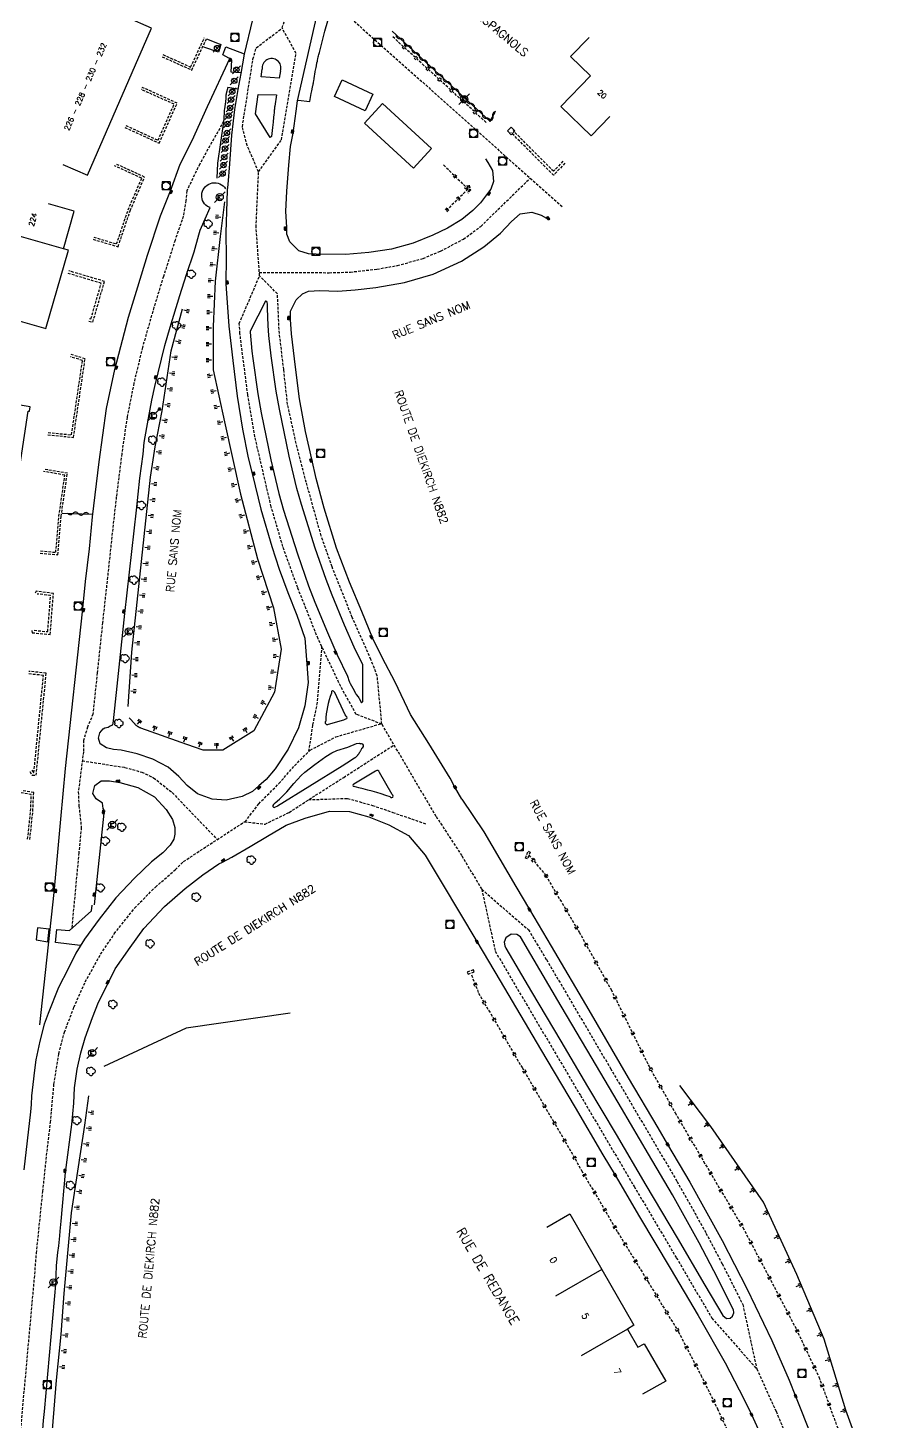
# Model space of a CAD drawing. Header units: millimetres. Extents: x 253999 to 255001, y 43000 to 44000.
# Drawn here: x 254581.8 to 254740.7, y 43352.4 to 43613.5 of the extents above; entities that cross this region are included whole.
import ezdxf
from ezdxf.enums import TextEntityAlignment as Align

# ---------------------------------------------------------------- set-up
doc = ezdxf.new("R2010")
doc.units = ezdxf.units.MM
doc.linetypes.add('DASHED', pattern=[0.75, 0.5, -0.25])
doc.layers.get('0').update_dxf_attribs({"linetype": 'CONTINUOUS'})
for name, color, linetype in [('W0001', 6, 'DASHED'), ('W0008', 7, 'CONTINUOUS'), ('W0100', 7, 'CONTINUOUS'), ('W0112', 1, 'DASHED'), ('W0211', 2, 'CONTINUOUS'), ('W0220', 5, 'DASHED'), ('W0300', 7, 'CONTINUOUS'), ('W0302', 3, 'CONTINUOUS'), ('W0310', 3, 'CONTINUOUS'), ('W0400', 7, 'CONTINUOUS'), ('W0420', 7, 'CONTINUOUS'), ('W0454', 7, 'CONTINUOUS'), ('W0471', 7, 'CONTINUOUS'), ('W0851', 7, 'CONTINUOUS'), ('W0989', 7, 'CONTINUOUS'), ('W0991', 7, 'CONTINUOUS'), ('W1102', 7, 'CONTINUOUS')]:
    doc.layers.add(name, color=color, linetype=linetype)
doc.styles.get("Standard").update_dxf_attribs({"font": 'romans.shx', "width": 0.85})

# ---------------------------------------------------------------- blocks, each defined once
blk = doc.blocks.new('T420')
for p, q in [((0.75, 0.75), (-0.75, 0.75)), ((-0.75, 0.75), (-0.75, -0.75)), ((0.75, 0.75), (0.75, -0.75)), ((0.75, -0.75), (-0.75, -0.75))]:
    blk.add_line(p, q)
blk.add_ellipse((0, 0), major_axis=(-0.53, 0.53), ratio=1, start_param=3.926991, end_param=10.210176)
blk = doc.blocks.new('T400')
for p, q in [((-0.15, 0.3), (0.15, 0.3)), ((-0.15, -0.25), (-0.15, 0.3)), ((-0.15, 0.15), (0.15, 0.15)), ((-0.15, 0), (0.15, 0)), ((0.15, 0.3), (0.15, -0.25)), ((-0.15, -0.15), (0.15, -0.15)), ((-0.15, -0.25), (-0.15, -0.3)), ((-0.15, -0.3), (0.15, -0.3)), ((0.15, -0.3), (0.15, -0.25))]:
    blk.add_line(p, q)
blk = doc.blocks.new('t220o')
at = {"color": 0, "linetype": 'Continuous'}
for p, q in [((-0.25, 0.25), (0.25, 0.25)), ((-0.25, -0.25), (0.25, -0.25))]:
    blk.add_line(p, q, dxfattribs=at)
blk = doc.blocks.new('t211o')
at = {"color": 0, "linetype": 'Continuous'}
for p, q in [((-0.29, 0.5), (-0.29, 0)), ((0, 1), (0, 0)), ((0.29, 0.5), (0.29, 0))]:
    blk.add_line(p, q, dxfattribs=at)
blk = doc.blocks.new('T454')
for p, q in [((-0.25, 0.25), (0.25, -0.25)), ((-0.25, -0.25), (0.25, 0.25)), ((0.75, 0.75), (0.375, 0.375)), ((-0.375, -0.375), (-0.75, -0.75))]:
    blk.add_line(p, q)
blk.add_ellipse((0, 0), major_axis=(0.354, 0.354), ratio=1, start_param=5.497787143782138, end_param=11.78097245096172)
blk = doc.blocks.new('T471')
for p, q in [((-0.333334, 0.333334), (-0.333334, -0.333334)), ((-0.333334, 0.333334), (0.333334, 0.333334)), ((-0.333334, 0), (0, 0)), ((0.500001, 0.500001), (1.000002, 1.000002)), ((-0.500001, -0.500001), (-1.000002, -1.000002)), ((-0.333334, -0.333334), (0.333334, -0.333334))]:
    blk.add_line(p, q)
blk.add_ellipse((0, 0), major_axis=(0.471405, 0.471405), ratio=1, start_param=5.4977871438, end_param=11.780972451)
blk = doc.blocks.new('t112o')
at = {"color": 0, "linetype": 'Continuous'}
for p, q in [((-0.5, 0.5), (0.5, 0.5)), ((-0.5, -0.5), (-0.5, 0.5)), ((0.5, 0.5), (0.5, -0.5)), ((0.5, -0.5), (-0.5, -0.5))]:
    blk.add_line(p, q, dxfattribs=at)
blk = doc.blocks.new('T300')
for p, q in [((-0.8, 0.51), (-0.86, 0.34)), ((-0.86, 0.34), (-0.86, 0.17)), ((-0.86, 0.17), (-0.74, 0.06)), ((-0.69, 0.63), (-0.8, 0.51)), ((-0.8, -0.06), (-0.74, 0.06)), ((-0.74, 0.06), (-0.69, 0.11)), ((-0.57, 0.69), (-0.69, 0.63)), ((-0.46, 0.69), (-0.57, 0.69)), ((-0.29, 0.63), (-0.46, 0.69)), ((-0.29, 0.63), (-0.17, 0.74)), ((-0.23, 0.57), (-0.29, 0.63)), ((-0.17, 0.74), (-0.06, 0.8)), ((-0.06, 0.8), (0.06, 0.8)), ((0.06, 0.8), (0.23, 0.74)), ((0.23, 0.74), (0.34, 0.63)), ((0.34, 0.63), (0.4, 0.51)), ((0.46, 0.46), (0.34, 0.46)), ((0.4, 0.51), (0.4, 0.46)), ((0.57, 0.4), (0.46, 0.46)), ((0.57, 0.4), (0.69, 0.29)), ((0.69, 0.29), (0.74, 0.17)), ((0.74, 0.06), (0.69, -0.17)), ((0.74, 0.17), (0.74, 0.06)), ((-0.8, -0.17), (-0.8, -0.06)), ((-0.8, -0.23), (-0.8, -0.17)), ((-0.74, -0.34), (-0.8, -0.23)), ((-0.69, -0.4), (-0.74, -0.34)), ((-0.51, -0.46), (-0.69, -0.4)), ((-0.4, -0.46), (-0.51, -0.46)), ((-0.4, -0.46), (-0.34, -0.46)), ((-0.34, -0.46), (-0.34, -0.4)), ((-0.34, -0.51), (-0.34, -0.46)), ((-0.29, -0.63), (-0.34, -0.51)), ((-0.17, -0.74), (-0.29, -0.63)), ((-0.06, -0.8), (-0.17, -0.74)), ((0.06, -0.8), (-0.06, -0.8)), ((0.17, -0.74), (0.06, -0.8)), ((0.23, -0.69), (0.17, -0.74)), ((0.29, -0.46), (0.23, -0.46)), ((0.29, -0.63), (0.23, -0.69)), ((0.46, -0.4), (0.29, -0.46)), ((0.34, -0.51), (0.29, -0.63)), ((0.34, -0.51), (0.34, -0.46)), ((0.57, -0.34), (0.46, -0.4)), ((0.63, -0.29), (0.57, -0.34)), ((0.69, -0.17), (0.63, -0.29))]:
    blk.add_line(p, q)
blk = doc.blocks.new('T851')
for p, q in [((-0.25, -0.15), (0, 0.32)), ((0, 0.32), (0.25, -0.15)), ((-0.25, -0.15), (0.25, -0.15))]:
    blk.add_line(p, q)
for major_axis in [(-0.106, 0.106), (-0.0354, 0.0354), (-0.0236, 0.0236)]:
    blk.add_ellipse((0, 0), major_axis=major_axis, ratio=1, start_param=3.926991, end_param=10.210176)
blk = doc.blocks.new('t310o')
at = {"color": 0, "linetype": 'Continuous'}
for centre, start, end in [((-0.5, 0.38), 216.8699, 323.1304), ((0.5, -0.37), 36.8699, 143.1303)]:
    blk.add_arc(centre, 0.625, start, end, dxfattribs=at)

msp = doc.modelspace()

# ---------------------------------------------------------------- linework, layer by layer
at = {"layer": 'W0001'}
for points in [[(254658.37, 43465.68), (254648.19, 43483.01), (254647.32, 43492.06), (254646.15, 43495.12), (254642.64, 43503), (254638.85, 43512.49), (254636.8, 43518.33), (254634.02, 43528.34), (254632.12, 43535.64), (254630.52, 43542.93), (254629.78, 43549.5), (254628.91, 43556.95), (254628.62, 43563.66), (254625.26, 43567.02), (254624.61, 43576.19), (254625.07, 43586.54), (254629.37, 43592.52), (254632.12, 43608.72), (254629.51, 43613.47), (254631.32, 43619.75)], [(254642.41, 43615.29), (254681.99, 43579.99)], [(254625.07, 43586.54), (254622.95, 43591.45), (254622.03, 43594.96), (254624.02, 43607.65), (254624.63, 43609.79), (254629.51, 43613.47)], [(254618.52, 43595.99), (254614.03, 43588), (254611.63, 43582.99), (254611.45, 43581.15), (254610.96, 43578.22), (254609.42, 43573.7), (254607.24, 43566.93), (254605.44, 43561.11), (254603.3, 43553.61), (254601.7, 43546.92), (254600.42, 43540.52), (254599.41, 43533.67), (254598.4, 43525.6), (254597.81, 43520.34), (254597.81, 43520.34), (254596.75, 43510.57), (254595.82, 43502.03), (254594.82, 43492.64), (254594.01, 43484.9), (254593.01, 43482.46), (254592.24, 43479.92), (254592.24, 43477.84), (254592.24, 43477.84), (254591.27, 43470.32), (254591.39, 43467.69), (254591.84, 43463.65), (254591.37, 43458.85), (254590.04, 43444.66)], [(254625.21, 43567.66), (254638.33, 43567.63), (254642.28, 43567.74), (254647.25, 43568.29), (254647.25, 43568.29), (254651.1, 43568.97), (254655.92, 43570.31), (254655.92, 43570.31), (254659.21, 43571.67), (254659.21, 43571.67), (254663.49, 43573.93), (254666.74, 43576.31), (254675.99, 43585.34)], [(254648.19, 43483.01), (254643.39, 43484.84), (254640.47, 43490.09), (254636.23, 43499), (254632.41, 43508.57), (254629.63, 43516.3), (254627.44, 43523.74), (254624.38, 43536.88), (254623.06, 43544.76), (254622.18, 43551.48), (254621.59, 43556.21), (254621.45, 43558.11), (254625.26, 43567.02)], [(254636.9, 43497.6), (254636.06, 43487.04), (254635.19, 43482.81), (254634.44, 43477.83)], [(254622.56, 43464.69), (254625.11, 43468.07), (254628.9, 43471.86), (254631.83, 43475.22), (254634.75, 43478.14), (254639.57, 43480.62), (254648.01, 43483.08)], [(254583.06, 43379.17), (254583.43, 43383.82), (254583.43, 43383.82), (254584.63, 43395.42), (254585.34, 43402.13), (254585.34, 43402.13), (254586.05, 43408.31), (254586.72, 43415.52), (254586.72, 43415.52), (254587.63, 43421.24), (254588.68, 43425.26), (254590.47, 43429.95), (254592.58, 43434.7), (254592.58, 43434.7), (254595.45, 43439.86), (254598.03, 43443.72), (254601.85, 43448.55), (254605.72, 43452.47), (254609.45, 43455.71), (254611, 43457.25), (254622.42, 43464.7), (254626.28, 43464.27), (254630.8, 43466.46), (254635.77, 43469.67), (254641.03, 43473.03), (254650.43, 43479.08)], [(254592.02, 43476.14), (254600, 43474.9), (254603.16, 43474), (254605.4, 43472.96), (254608.89, 43470.17), (254608.89, 43470.17), (254617.32, 43461.38)], [(254634.46, 43468.83), (254641.76, 43469.09), (254646.43, 43467.77), (254650.23, 43466.46), (254656.51, 43464.29)], [(254658.37, 43465.68), (254663.17, 43458.34), (254666.91, 43452.04), (254669.45, 43440.42), (254675.21, 43430.64), (254685.41, 43413.41), (254695.49, 43396.34), (254703.39, 43382.99), (254710.06, 43371.68), (254718.46, 43362.15), (254722.08, 43354.21), (254725.18, 43346.85)], [(254666.91, 43452.04), (254675.65, 43444.47), (254679.05, 43438.86), (254691.06, 43418.46), (254703.52, 43397.3), (254706.84, 43391.4), (254708.95, 43387.61), (254712.01, 43381.83), (254715.85, 43374.21), (254718.46, 43362.15)], [(254578.09, 43326.3), (254579.61, 43341.01), (254583.06, 43379.17)]]:
    msp.add_lwpolyline(points, dxfattribs=at)
at = {"layer": 'W0008'}
for points in [[(254667.59, 43588.95), (254668.08, 43588.26), (254668.96, 43586.78), (254669.11, 43584.71), (254668.6, 43583.31), (254667.98, 43582.48), (254666.65, 43580.7), (254665.24, 43579.27), (254663.2, 43577.62), (254660.5, 43575.97), (254657.74, 43574.66), (254654.04, 43573.16), (254649.99, 43572.02), (254645.76, 43571.44), (254641.46, 43571.03), (254635.86, 43571.09), (254634.43, 43571.16), (254632.6, 43571.72), (254630.92, 43573.39), (254630.37, 43574.82), (254630.37, 43576.18), (254630.2, 43579.07), (254630.36, 43582.89), (254630.75, 43587.76), (254631.05, 43591.25), (254631.57, 43593.79), (254632.14, 43597.89), (254632.36, 43599.81), (254637.3, 43621.57)], [(254632.47, 43599.97), (254634.66, 43599.71), (254634.96, 43601.24), (254635.07, 43601.73), (254635.21, 43602.39), (254635.27, 43602.72), (254635.29, 43602.82), (254635.33, 43603.01), (254635.37, 43603.21), (254635.39, 43603.34), (254635.43, 43603.6), (254635.49, 43603.99), (254635.56, 43604.51), (254635.6, 43604.77), (254635.65, 43605.03), (254635.67, 43605.16), (254635.71, 43605.36), (254635.84, 43606.06), (254635.91, 43606.42), (254636.02, 43606.95), (254636.1, 43607.3), (254636.13, 43607.48), (254636.19, 43607.74), (254636.27, 43608.09), (254636.31, 43608.27), (254636.38, 43608.53), (254636.47, 43608.92), (254637.49, 43612.91), (254638.62, 43616.79)], [(254615.29, 43611.48), (254617.97, 43610.43), (254617.58, 43608.94), (254614.81, 43609.91)], [(254621.67, 43605.07), (254619.93, 43605.23), (254620.05, 43607.52), (254618.36, 43608.48), (254618.92, 43609.97), (254622.37, 43608.62)], [(254584.05, 43426.61), (254586.73, 43451.44), (254587.98, 43465.21), (254588.89, 43474.7), (254592.04, 43504.05), (254592.65, 43509.74), (254593.35, 43515.89), (254593.93, 43521.86), (254595.17, 43532.2), (254596.54, 43542.14), (254598.12, 43549.47), (254600.67, 43559.28), (254602.44, 43564.96), (254604.27, 43570.94), (254606.67, 43578.3), (254608.55, 43583), (254610.35, 43587.94), (254612.62, 43592.4), (254615.52, 43598.76), (254619.68, 43607.8)], [(254629.19, 43605.48), (254628.96, 43604.08), (254625.55, 43604.37), (254625.76, 43605.78)], [(254621.2, 43602.03), (254619.34, 43602.36), (254618.99, 43601.2), (254618.97, 43601.11), (254618.94, 43600.91), (254618.94, 43600.52), (254618.93, 43600.32), (254618.85, 43599.67), (254618.72, 43598.8), (254618.67, 43598.36), (254618.65, 43598.09), (254618.62, 43597.54), (254618.59, 43596.8), (254618.56, 43596.44), (254618.51, 43595.89), (254617.39, 43588.15), (254617.27, 43585.34)], [(254663.18, 43468.94), (254661.79, 43471.3), (254661, 43472.89), (254659.52, 43475.31), (254656.98, 43479.36), (254653.57, 43484.79), (254650.66, 43490.9), (254648.23, 43495.5), (254646.48, 43499.07), (254644.45, 43504.12), (254642.12, 43509.64), (254639.71, 43515.97), (254637.36, 43523.5), (254635.89, 43529.03), (254635.03, 43532.65), (254633.88, 43537.84), (254632.77, 43543.99), (254631.97, 43549.89), (254631.23, 43556.14), (254631.06, 43558.83), (254631.07, 43560.39), (254632.13, 43562.56), (254633.3, 43563.67), (254634.46, 43564.14), (254636.55, 43564.27), (254639.91, 43564.18), (254643.2, 43564.41), (254647.05, 43564.83), (254652.45, 43565.76), (254657.81, 43567.33), (254663.12, 43569.79), (254667.33, 43572.45), (254670.44, 43575.03), (254672.5, 43577.24), (254674.14, 43578.65), (254676.3, 43579), (254678.07, 43578.42), (254679.07, 43577.85)], [(254638.76, 43489.11), (254638.75, 43488.82)], [(254641.51, 43484.49), (254641.31, 43484.74), (254639.34, 43488.93), (254639.12, 43489.21)], [(254638.19, 43483), (254641.06, 43483.84), (254641.44, 43483.98)], [(254627.87, 43467.93), (254628.21, 43468.24), (254628.98, 43468.92), (254630.35, 43470.31), (254631.69, 43471.9), (254633.03, 43473.36), (254633.75, 43474.03), (254635.64, 43475.44), (254637.71, 43476.96), (254638.81, 43477.64), (254639.77, 43478.07), (254641.8, 43478.67), (254643.41, 43479.39), (254643.92, 43479.41), (254644.16, 43479.32)], [(254644.42, 43478.47), (254644.38, 43478.41), (254644.36, 43478.37), (254644.31, 43478.28), (254644.19, 43478.01), (254644.14, 43477.92), (254644.12, 43477.88), (254644.04, 43477.75), (254644.01, 43477.69), (254643.95, 43477.6), (254643.89, 43477.5), (254643.86, 43477.46), (254643.8, 43477.36), (254643.76, 43477.32), (254643.71, 43477.25), (254643.65, 43477.16), (254643.61, 43477.12), (254643.56, 43477.06), (254643.51, 43477), (254643.48, 43476.97), (254643.4, 43476.89), (254643.36, 43476.85), (254643.3, 43476.79), (254643.24, 43476.74), (254643.21, 43476.71), (254643.14, 43476.66), (254643.11, 43476.64), (254643.06, 43476.61), (254641.65, 43475.66), (254640.73, 43475.1), (254628.61, 43467.61), (254628.07, 43467.37)], [(254647.01, 43474.22), (254642.94, 43471.77)], [(254650.11, 43469.8), (254647.72, 43473.96)], [(254594.33, 43449.14), (254596.13, 43466.34), (254596.14, 43466.9), (254595.95, 43467.18), (254595.84, 43468.22), (254594.64, 43468.99), (254594, 43470), (254594.39, 43471.48), (254595.54, 43472.4), (254597.13, 43472.39), (254599.05, 43472.09), (254602.45, 43471.13), (254605.59, 43469.4), (254607.75, 43467.02), (254608.95, 43465.13), (254609.36, 43463.65), (254609.39, 43462.41), (254609.19, 43461.43), (254608.48, 43460.29), (254607.15, 43458.88), (254604.97, 43457.17), (254601.81, 43454.16), (254598.31, 43450.47), (254595.18, 43446.46), (254592.44, 43442.67), (254590.84, 43440.05), (254589.36, 43437.12), (254587.55, 43433.61), (254585.61, 43428.76), (254584.87, 43426.79), (254584.04, 43423.57), (254583.33, 43420.1), (254583.07, 43418.15), (254582.73, 43415.47), (254582.52, 43413.32), (254582.42, 43411.69), (254582.31, 43410.34), (254581.06, 43399.44)], [(254663.18, 43468.94), (254667.31, 43462.79), (254673.3, 43452.6), (254675.86, 43448.23), (254679.91, 43441.38), (254686.97, 43429.36), (254694.39, 43416.73), (254699.92, 43407.36), (254701.75, 43404.21), (254705.95, 43397.15), (254712.01, 43386.22), (254716.63, 43377.24), (254721.32, 43367.5), (254724.56, 43360.03), (254725.75, 43357.03), (254728.8, 43349.32)], [(254587.04, 43378.63), (254587.14, 43379.67), (254587.19, 43381.53), (254587.47, 43383.99), (254587.61, 43385.22), (254587.81, 43387.07), (254587.89, 43387.99), (254588.06, 43389.82), (254588.9, 43398.94), (254590.07, 43407.96), (254590.43, 43411.93), (254590.56, 43414.85), (254591.05, 43418.32), (254591.73, 43421.4), (254592.56, 43424.21), (254593.95, 43428.03), (254595.07, 43430.92), (254596.84, 43434.3), (254598.21, 43437.14), (254600.99, 43441.15), (254603.56, 43444.69), (254607.45, 43448.81), (254611.3, 43452.2), (254614.65, 43454.75), (254617.6, 43456.82), (254618.29, 43457.14), (254620.05, 43458.07), (254623.48, 43460.08), (254626.74, 43461.98), (254630.24, 43464.07), (254633.81, 43465.38), (254638.37, 43466.66), (254642.11, 43466.62), (254645.76, 43465.65), (254649.47, 43464.14), (254653.15, 43462.16)], [(254653.15, 43462.16), (254656.29, 43458.47), (254659.52, 43453.16), (254666.01, 43442.25), (254670.36, 43434.87), (254677.94, 43422.11), (254684.41, 43411.14), (254689.62, 43402.3), (254691.9, 43398.48), (254696.5, 43390.67), (254702.23, 43381.02), (254707.47, 43372.16), (254712.52, 43363.31), (254716.03, 43356.56), (254717.48, 43353.6), (254720.85, 43346.19)], [(254591.62, 43441.54), (254586.99, 43442.05), (254587.23, 43444.48), (254589.65, 43444.3), (254593.72, 43448.04), (254593.86, 43449.09)], [(254583.65, 43444.83), (254583.4, 43442.55), (254585.57, 43442.19), (254585.83, 43444.6), (254583.65, 43444.83)], [(254714.14, 43373.14), (254711.1, 43379.22), (254707.67, 43385.8), (254702.67, 43394.76), (254698.19, 43402.39), (254693.12, 43411.01), (254687.63, 43420.32), (254681.83, 43430.17), (254676.14, 43439.8), (254674.15, 43443.11), (254673.49, 43443.57), (254672.43, 43443.61), (254671.44, 43442.96), (254671.13, 43442.13), (254671.22, 43441.44), (254671.41, 43441.01), (254676.26, 43432.82), (254681.71, 43423.59), (254686.76, 43415.07), (254692.09, 43406.08), (254697.7, 43396.56), (254703.52, 43386.73), (254708.75, 43377.86), (254712.13, 43372.13), (254712.8, 43371.62), (254713.46, 43371.66), (254713.95, 43372.01), (254714.18, 43372.67), (254714.12, 43373.26)], [(254587.04, 43378.63), (254584.87, 43354.19)], [(254584.87, 43354.19), (254584.82, 43353.62), (254584.72, 43352.5), (254584.41, 43349.12), (254584.12, 43345.98), (254583.97, 43344.42), (254583.82, 43342.85), (254583.74, 43342.07), (254583.65, 43341.15), (254583.59, 43340.54), (254583.46, 43339.32), (254583.4, 43338.71), (254583.27, 43337.5), (254583.13, 43336.28), (254583.04, 43335.47), (254582.86, 43333.85), (254581.96, 43325.87)]]:
    msp.add_lwpolyline(points, dxfattribs=at)
for points in [[(254623.95, 43615.11), (254622.36, 43608.57), (254621.73, 43604.99), (254621.2, 43601.95), (254620.53, 43598.22), (254619.98, 43593.41), (254619.6, 43588.06), (254619.32, 43584.13), (254619.17, 43583.07), (254619.13, 43581.02), (254618.91, 43575.14), (254619.02, 43570.52), (254618.95, 43565.52), (254619.48, 43557.63), (254620.24, 43551.17), (254621.03, 43544.5), (254622.06, 43538.28), (254623.14, 43532.95), (254623.96, 43529.72), (254625.5, 43523.3), (254627.53, 43516.3), (254628.93, 43512.05), (254630.54, 43507.71), (254632.26, 43503.45), (254633.73, 43499.11), (254634.15, 43494.26), (254634.35, 43490.84), (254633.72, 43486.44), (254632.57, 43482.33), (254630.65, 43478.33), (254628.18, 43474.6), (254626.5, 43472.64), (254625.11, 43471.41), (254623.92, 43470.39), (254621.97, 43469.47), (254618.99, 43468.77), (254616.39, 43468.97), (254613.65, 43469.93), (254611.7, 43471.48), (254610.15, 43473.18), (254608.12, 43474.93), (254605.25, 43476.44), (254602.3, 43477.45), (254599.3, 43478.12), (254597.88, 43478.23), (254596.56, 43478.56), (254595.36, 43479.29), (254595.08, 43480.39), (254595.33, 43481.37), (254595.92, 43482.11), (254596.28, 43482.31), (254596.87, 43482.45), (254597.27, 43482.68), (254597.72, 43482.85), (254597.87, 43483.54), (254597.9, 43483.62), (254599.99, 43503.75), (254602.16, 43523.11), (254602.79, 43529.12), (254603.43, 43533.62), (254603.65, 43535.78), (254604.46, 43540.37), (254605.04, 43543.72), (254605.62, 43546.29), (254607.49, 43553.97), (254608.47, 43557.43), (254610.3, 43563.34), (254611.56, 43567.28), (254612.98, 43571.55), (254613.85, 43574.7), (254614.15, 43575.61), (254615.99, 43579.82), (254615.48, 43580.05, -1.228932), (254618.88, 43583.36)], [(254629.19, 43605.48, 1.237518), (254625.76, 43605.78)], [(254639.12, 43489.21, 0.482512), (254638.76, 43489.11)], [(254638.75, 43488.82, 0.084736), (254637.67, 43483.57)], [(254641.44, 43483.98, 0.790219), (254641.51, 43484.49)], [(254637.67, 43483.57, 0.957134), (254638.19, 43483)], [(254644.42, 43478.48, 1.014415), (254644.16, 43479.32)], [(254647.72, 43473.96, 0.610747), (254647.01, 43474.22)], [(254642.94, 43471.77, 0.930236), (254643, 43471.3)], [(254649.75, 43469.37, 0.023946), (254643, 43471.3)], [(254649.75, 43469.37, 1.415083), (254650.11, 43469.8)], [(254627.87, 43467.93, 0.776104), (254628.07, 43467.37)]]:
    msp.add_lwpolyline(points, format="xyb", dxfattribs=at)
for points in [[(254627.79, 43595.84), (254627.7, 43594.84), (254627.49, 43593.16), (254627.23, 43592.99), (254624.51, 43597.41), (254625.01, 43601.04), (254628.44, 43600.96), (254628.11, 43598.84), (254628.1, 43598.79), (254628.1, 43598.76), (254628.09, 43598.73), (254628.09, 43598.71), (254628.08, 43598.68), (254628.08, 43598.64), (254628.08, 43598.62), (254628.07, 43598.56), (254628.06, 43598.53), (254628.06, 43598.47), (254628.05, 43598.45), (254628.05, 43598.42), (254628.05, 43598.38), (254628.04, 43598.36), (254628.04, 43598.31), (254628.03, 43598.27), (254628.03, 43598.22), (254628.03, 43598.19), (254628.02, 43598.13), (254628.01, 43598.02), (254628, 43597.9), (254627.98, 43597.75), (254627.97, 43597.67), (254627.92, 43597.13), (254627.89, 43596.86), (254627.86, 43596.59), (254627.85, 43596.45), (254627.82, 43596.18), (254627.81, 43596.04)], [(254626.71, 43562.08), (254626.44, 43562.32), (254626.35, 43562.27), (254623.52, 43556.64), (254623.47, 43556.46), (254623.83, 43552.9), (254623.98, 43551.56), (254624.94, 43544.89), (254625.55, 43541.37), (254627.37, 43532.55), (254628.9, 43526.26), (254629.77, 43523.12), (254632.38, 43514.91), (254634.46, 43508.96), (254635.63, 43505.88), (254637.99, 43500.17), (254639.81, 43496.02), (254641.75, 43491.98), (254641.87, 43491.61), (254641.95, 43491.37), (254642.15, 43490.89), (254642.25, 43490.65), (254642.48, 43490.18), (254642.72, 43489.72), (254643.23, 43488.81), (254643.38, 43488.58), (254643.72, 43488.15), (254643.87, 43487.93), (254643.94, 43487.81), (254644.36, 43486.98), (254644.63, 43487.26), (254644.64, 43494.1), (254643.01, 43497.42), (254641.19, 43501.57), (254638.86, 43507.21), (254637.76, 43510.12), (254635.71, 43515.97), (254633.1, 43524.18), (254632.27, 43527.19), (254630.79, 43533.25), (254628.97, 43542.07), (254628.4, 43545.39), (254627.44, 43552.06), (254627.02, 43555.85), (254626.89, 43557.75), (254626.76, 43560.93), (254626.77, 43561.7)]]:
    msp.add_lwpolyline(points, close=True, dxfattribs=at)
at = {"layer": 'W0100'}
for points in [[(254588.4, 43587.91), (254592.98, 43585.91), (254602, 43606.57), (254605.03, 43613.45), (254600.45, 43615.47)], [(254690.9, 43596.9), (254687.42, 43593.31), (254681.77, 43598.77), (254687.31, 43604.5), (254683.56, 43608.13), (254687.03, 43611.73)], [(254580.39, 43558.53), (254585.2, 43557.15), (254589.42, 43571.83), (254588.49, 43572.1), (254590.53, 43579.18), (254585.72, 43580.56)], [(254575.02, 43528.17), (254579.89, 43527.05), (254580.08, 43527.88), (254579.8, 43527.96), (254581.88, 43541.69), (254582.14, 43541.65), (254582.28, 43542.46), (254577.35, 43543.32)]]:
    msp.add_lwpolyline(points, dxfattribs=at)
for points in [[(254640.73, 43603.75), (254646.5, 43601.06), (254645.06, 43597.96), (254639.3, 43600.64)], [(254654.09, 43587.19), (254644.92, 43595.66), (254648.33, 43599.35), (254657.52, 43590.92)]]:
    msp.add_lwpolyline(points, close=True, dxfattribs=at)
at = {"layer": 'W0100', "flags": 128}
msp.add_lwpolyline([(254679.1, 43388.74), (254683.44, 43391.22), (254689.42, 43380.78), (254695.41, 43370.33), (254694.21, 43369.61), (254696.19, 43366.19), (254697.38, 43366.86), (254701.4, 43359.87), (254697.07, 43357.38)], dxfattribs=at)
at = {"layer": 'W0112'}
for p, q in [((254675.48, 43457.76), (254675.11, 43457.9)), ((254675.98, 43459.03), (254675.48, 43457.76)), ((254665.48, 43436.57), (254665.35, 43436.95)), ((254664.34, 43436.16), (254665.48, 43436.57))]:
    msp.add_line(p, q, dxfattribs=at)
for points in [[(254606.98, 43608.11), (254612.55, 43605.61), (254615.29, 43611.45)], [(254607.15, 43608.5), (254612.34, 43606.17), (254614.9, 43611.63)], [(254600, 43594.85), (254606.43, 43591.91), (254609.82, 43599.41), (254603.27, 43602.36)], [(254600.17, 43595.24), (254606.22, 43592.47), (254609.26, 43599.2), (254603.09, 43601.97)], [(254682.51, 43588.16), (254680.38, 43585.88), (254672.4, 43593.91)], [(254682.13, 43588.52), (254680.37, 43586.64), (254672.78, 43594.28)], [(254594.05, 43573.89), (254598.76, 43572.49), (254598.74, 43572.52), (254601.01, 43579.25), (254603.71, 43585.56), (254598.27, 43588.03)], [(254594.17, 43574.29), (254598.46, 43573.02), (254600.61, 43579.4), (254603.16, 43585.35), (254598.09, 43587.64)], [(254664.4, 43583.98), (254664.63, 43583.16), (254664.16, 43582.63)], [(254664.57, 43584.03), (254664.79, 43583.23), (254664.84, 43583.15), (254664.29, 43582.52)], [(254593.39, 43559.06), (254593.65, 43558.98), (254595.58, 43565.64), (254589.35, 43567.49)], [(254593.25, 43558.57), (254594, 43558.36), (254596.2, 43565.99), (254589.49, 43567.97)], [(254585.55, 43537.24), (254590.38, 43536.76), (254592.55, 43551.48), (254589.94, 43552.28)], [(254585.6, 43537.67), (254590.01, 43537.24), (254592.07, 43551.17), (254589.81, 43551.86)], [(254584.13, 43515.05), (254587.43, 43514.76), (254588.05, 43521.92), (254589.23, 43530.02), (254584.84, 43530.79)], [(254584.17, 43515.47), (254587.05, 43515.21), (254587.64, 43521.96), (254588.76, 43529.68), (254584.77, 43530.38)], [(254582.54, 43500.56), (254582.62, 43500.14), (254586, 43499.81), (254586.62, 43507.51), (254583.38, 43507.93), (254583.17, 43507.53)], [(254583.02, 43500.65), (254583.03, 43500.59), (254585.55, 43500.35), (254586.09, 43507.09), (254583.65, 43507.4), (254583.6, 43507.3)], [(254582.59, 43474.37), (254582.88, 43473.91), (254582.95, 43473.91), (254584.74, 43492.15), (254581.99, 43492.41)], [(254582.18, 43474.11), (254582.61, 43473.44), (254583.38, 43473.41), (254585.27, 43492.58), (254582.03, 43492.89)], [(254581.78, 43461.44), (254582.34, 43466.72), (254582.47, 43469.82), (254580.59, 43470.12)], [(254582.2, 43461.39), (254582.76, 43466.69), (254582.91, 43470.18), (254580.66, 43470.54)], [(254675.11, 43457.9), (254675.61, 43459.17), (254675.98, 43459.03)], [(254665.35, 43436.95), (254664.2, 43436.53), (254664.34, 43436.16)]]:
    msp.add_lwpolyline(points, dxfattribs=at)
at = {"layer": 'W0211'}
for points in [[(254618.68, 43580.93), (254617.87, 43574.38), (254616.93, 43566.05), (254616.55, 43557.57), (254616.55, 43549.43), (254618.67, 43539.68), (254621.71, 43526.13), (254624.89, 43513.96), (254627.88, 43504.83), (254629.34, 43497.04), (254628.08, 43488.98), (254624.16, 43481.78), (254618.35, 43478.15), (254614.67, 43478.15), (254611.61, 43479.19), (254603.02, 43482.26), (254602.93, 43482.3), (254602.87, 43482.32), (254602.83, 43482.34), (254602.77, 43482.36), (254602.75, 43482.38), (254602.71, 43482.4), (254602.65, 43482.42), (254602.63, 43482.44), (254602.55, 43482.48), (254602.52, 43482.5), (254602.47, 43482.53), (254602.45, 43482.54), (254602.4, 43482.58), (254602.33, 43482.63), (254602.29, 43482.65), (254602.24, 43482.69), (254602.17, 43482.75), (254602.14, 43482.78), (254602.09, 43482.82), (254602.01, 43482.89), (254601.94, 43482.96), (254601.91, 43483), (254600.83, 43484.17)], [(254600.61, 43486.31), (254601.29, 43496.5), (254604.15, 43522.84), (254604.79, 43529.28), (254605.7, 43534.97), (254607, 43541.76), (254608.69, 43552.97), (254610.81, 43560.85)], [(254740.67, 43339.32), (254735.18, 43354.41), (254731.13, 43367.73), (254726.01, 43379.86), (254719.72, 43393.43), (254709.86, 43407.59), (254704.07, 43415.26)], [(254587.17, 43360.01), (254588.05, 43368.58), (254588.64, 43376.31), (254590.01, 43391.38), (254592.51, 43407.85), (254593.25, 43413.31)], [(254586.41, 43350.75), (254587.17, 43360.01)]]:
    msp.add_lwpolyline(points, dxfattribs=at)
at = {"layer": 'W0220'}
for points in [[(254667.74, 43595.79), (254650.15, 43611.91)], [(254659.76, 43587.82), (254664.35, 43583.29), (254660.2, 43579.23)], [(254675.76, 43458.46), (254678.92, 43454.64), (254685.17, 43444.02), (254691.15, 43433.25), (254698.28, 43418.85), (254703.17, 43410.16), (254708.51, 43401.04), (254715.87, 43388.63), (254720.74, 43379.44), (254725.88, 43369.6), (254730.12, 43360.65), (254733.67, 43350.96)], [(254665, 43435.99), (254666.32, 43432.6), (254674.47, 43418.63), (254680.29, 43408.66), (254685.63, 43399.36), (254692.39, 43387.78), (254698.11, 43378.46), (254703.77, 43369.12), (254707.98, 43361.01), (254711.1, 43354.66), (254716.09, 43343.97)]]:
    msp.add_lwpolyline(points, dxfattribs=at)
at = {"layer": 'W0302'}
msp.add_lwpolyline([(254631.02, 43428.84), (254611.5, 43426.03), (254596.09, 43418.85)], dxfattribs=at)
at = {"layer": 'W0310'}
for points in [[(254669.39, 43597.65), (254668.42, 43596), (254650.13, 43612.89)], [(254588.25, 43522.58), (254593.88, 43522.35)]]:
    msp.add_lwpolyline(points, dxfattribs=at)
at = {"layer": 'W1102'}
msp.add_lwpolyline([(254588.49, 43572.1), (254578.88, 43574.87)], dxfattribs=at)
at = {"layer": 'W1102', "flags": 128}
for points in [[(254689.42, 43380.78), (254680.74, 43375.81)], [(254694.21, 43369.61), (254685.55, 43364.62)]]:
    msp.add_lwpolyline(points, dxfattribs=at)

# ---------------------------------------------------------------- block references
at = {"layer": 'W0112', "rotation": 44.2682419255086}
msp.add_blockref('t112o', (254672.44, 43594.2), dxfattribs=at)
at = {"layer": 'W0211'}
for p, rotation in [((254617.02, 43578.11), 262.9827026058053), ((254616.65, 43575.13), 262.9827026058053), ((254616.31, 43572.15), 263.5828262478815), ((254615.98, 43569.17), 263.5828262478815), ((254615.64, 43566.19), 263.5828262478815), ((254615.5, 43563.19), 267.4075506558256), ((254612.04, 43560.41), 74.93229500119136), ((254615.37, 43560.2), 267.4075506558256), ((254611.26, 43557.52), 74.93229500119136), ((254615.25, 43557.2), 270.0070422541477), ((254610.48, 43554.62), 74.93229500119136), ((254615.25, 43554.2), 270.0070422541477), ((254609.81, 43551.7), 81.41675567302617), ((254609.36, 43548.73), 81.41675567302617), ((254615.25, 43551.2), 270.0070422541477), ((254615.48, 43548.22), 282.2472031267581), ((254608.92, 43545.77), 81.41675567302617), ((254616.12, 43545.29), 282.2472031267581), ((254608.47, 43542.8), 81.41675567302617), ((254616.75, 43542.36), 282.2472031267581), ((254607.95, 43539.84), 79.18584806327142), ((254617.39, 43539.43), 282.2472031267581), ((254607.39, 43536.9), 79.18584806327142), ((254618.05, 43536.5), 282.6741487051577), ((254606.85, 43533.95), 80.91678984663264), ((254618.71, 43533.57), 282.6741487051577), ((254606.38, 43530.98), 80.91678984663264), ((254619.37, 43530.65), 282.6741487051577), ((254605.97, 43528.01), 84.35107488227855), ((254620.02, 43527.72), 282.6741487051577), ((254605.68, 43525.03), 84.35107488227855), ((254620.72, 43524.8), 284.6032363191646), ((254605.37, 43522.04), 83.8037953942319), ((254621.47, 43521.9), 284.6032363191646), ((254605.05, 43519.06), 83.8037953942319), ((254622.23, 43519), 284.6032363191646), ((254604.73, 43516.08), 83.8037953942319), ((254622.99, 43516.09), 284.6032363191646), ((254604.4, 43513.1), 83.8037953942319), ((254623.77, 43513.2), 288.1823302157741), ((254604.08, 43510.11), 83.8037953942319), ((254624.7, 43510.35), 288.1823302157741), ((254603.75, 43507.13), 83.8037953942319), ((254625.64, 43507.5), 288.1823302157741), ((254626.58, 43504.65), 288.1823302157741), ((254603.43, 43504.15), 83.8037953942319), ((254627.14, 43501.7), 280.5628173274355), ((254603.11, 43501.17), 83.8037953942319), ((254602.78, 43498.18), 83.8037953942319), ((254627.69, 43498.75), 280.5628173274355), ((254602.51, 43495.2), 86.13930169734971), ((254627.83, 43495.8), 261.1672890942235), ((254602.31, 43492.2), 86.13930169734971), ((254627.37, 43492.83), 261.1672890942235), ((254602.1, 43489.21), 86.13930169734971), ((254626.91, 43489.87), 261.1672890942235), ((254625.63, 43487.18), 241.425230643176), ((254602.99, 43483.76), 139.7559259280125), ((254624.19, 43484.55), 241.425230643176), ((254605.77, 43482.66), 160.3183062933051), ((254608.59, 43481.65), 160.3183062933051), ((254622.42, 43482.23), 211.9655243566784), ((254611.42, 43480.64), 160.3183062933051), ((254614.25, 43479.67), 161.3458297017813), ((254617.22, 43479.45), 179.8909246744379), ((254619.88, 43480.64), 211.9655243566784), ((254706.42, 43412.16), 127.0355836852234), ((254594.14, 43410.17), 82.27084846654576), ((254709.43, 43408.17), 127.0355836852234), ((254593.72, 43407.19), 81.35610901668359), ((254593.27, 43404.23), 81.35610901668359), ((254712.31, 43404.08), 124.8478482292852), ((254592.82, 43401.26), 81.35610901668359), ((254592.37, 43398.3), 81.35610901668359), ((254715.16, 43399.97), 124.8478482292852), ((254591.92, 43395.33), 81.35610901668359), ((254718.02, 43395.87), 124.8478482292852), ((254591.47, 43392.37), 81.35610901668359), ((254720.57, 43391.59), 114.852809095855), ((254591.13, 43389.39), 84.84087221128623), ((254722.67, 43387.06), 114.852809095855), ((254590.86, 43386.4), 84.84087221128623), ((254590.59, 43383.41), 84.84087221128623), ((254724.77, 43382.52), 114.852809095855), ((254590.32, 43380.42), 84.84087221128623), ((254590.05, 43377.43), 84.84087221128623), ((254726.81, 43377.95), 112.9151364473392), ((254589.8, 43374.44), 85.58372394716609), ((254589.57, 43371.45), 85.58372394716609), ((254728.76, 43373.35), 112.9151364473392), ((254730.71, 43368.74), 112.9151364473392), ((254589.34, 43368.46), 85.58372394716609), ((254589.04, 43365.48), 84.16604444712182), ((254732.27, 43364), 106.8861300789387), ((254588.73, 43362.49), 84.16604444712182), ((254733.72, 43359.21), 106.8861300789387), ((254735.17, 43354.43), 106.8861300789387)]:
    msp.add_blockref('t211o', p, dxfattribs=dict(at, rotation=rotation))
at = {"layer": 'W0220'}
for p, rotation in [((254652.36, 43609.88), 137.4998772830384), ((254654.57, 43607.85), 137.4998772830384), ((254656.78, 43605.83), 137.4998772830384), ((254659, 43603.8), 137.4998772830384), ((254661.21, 43601.77), 137.4998772830384), ((254663.42, 43599.75), 137.4998772830384), ((254665.63, 43597.72), 137.4998772830384), ((254661.89, 43585.71), 315.364296254167), ((254664.03, 43583.61), 315.364296254167), ((254662.53, 43581.51), 224.399993069309), ((254660.38, 43579.41), 224.399993069309), ((254676.55, 43457.5), 309.6653064888958), ((254678.94, 43454.61), 300.4449154441914), ((254680.84, 43451.38), 300.4449154441914), ((254682.74, 43448.15), 300.4449154441914), ((254684.64, 43444.92), 300.4449154441914), ((254686.48, 43441.65), 299.059605582784), ((254688.3, 43438.37), 299.059605582784), ((254665.68, 43434.24), 291.2569569488982), ((254690.12, 43435.09), 299.059605582784), ((254691.88, 43431.78), 296.3577945865875), ((254667.32, 43430.88), 300.2567060342738), ((254669.21, 43427.64), 300.2567060342738), ((254693.54, 43428.42), 296.3577945865875), ((254671.1, 43424.4), 300.2567060342738), ((254695.21, 43425.06), 296.3577945865875), ((254672.99, 43421.16), 300.2567060342738), ((254696.87, 43421.7), 296.3577945865875), ((254698.56, 43418.35), 299.3413739566032), ((254674.88, 43417.93), 300.2708024948574), ((254676.77, 43414.69), 300.2708024948574), ((254700.4, 43415.08), 299.3413739566032), ((254678.66, 43411.45), 300.2708024948574), ((254702.24, 43411.82), 299.3413739566032), ((254680.55, 43408.21), 299.8980691779471), ((254704.1, 43408.56), 300.3840548730972), ((254706, 43405.33), 300.3840548730972), ((254682.42, 43404.96), 299.8980691779471), ((254684.29, 43401.71), 299.8980691779471), ((254707.9, 43402.09), 300.3840548730972), ((254686.16, 43398.46), 300.2696118032841), ((254709.8, 43398.86), 300.6463408909128), ((254688.05, 43395.22), 300.2696118032841), ((254711.72, 43395.64), 300.6463408909128), ((254713.63, 43392.41), 300.6463408909128), ((254689.94, 43391.98), 300.2696118032841), ((254691.83, 43388.74), 300.2696118032841), ((254715.54, 43389.18), 300.6463408909128), ((254693.77, 43385.53), 301.5029605551949), ((254717.32, 43385.89), 297.9410463549577), ((254695.73, 43382.33), 301.5029605551949), ((254719.08, 43382.57), 297.9410463549577), ((254697.69, 43379.14), 301.5029605551949), ((254720.83, 43379.26), 297.5648753983422), ((254699.64, 43375.93), 301.2570120306033), ((254722.57, 43375.94), 297.5648753983422), ((254701.59, 43372.73), 301.2570120306033), ((254724.31, 43372.61), 297.5648753983422), ((254703.53, 43369.52), 301.2570120306033), ((254726.03, 43369.28), 295.3562649585182), ((254705.29, 43366.21), 297.4180936673427), ((254727.64, 43365.89), 295.3562649585182), ((254707.01, 43362.88), 297.4180936673427), ((254729.24, 43362.5), 295.3562649585182), ((254708.71, 43359.53), 296.1088910669493), ((254730.7, 43359.06), 290.1150195366723), ((254710.36, 43356.17), 296.1088910669493), ((254731.99, 43355.53), 290.1150195366723), ((254711.97, 43352.78), 295.0681494800556)]:
    msp.add_blockref('t220o', p, dxfattribs=dict(at, rotation=rotation))
at = {"layer": 'W0300'}
for p in [(254615.65, 43576.74), (254612.48, 43567.33), (254609.73, 43557.68), (254606.99, 43547.11), (254605.29, 43536.24), (254603.13, 43523.98), (254601.75, 43510), (254600.08, 43495.28), (254598.91, 43483.12), (254599.46, 43463.66), (254596.36, 43461.08), (254623.76, 43457.5), (254595.46, 43452.29), (254613.44, 43450.56), (254604.77, 43441.83), (254597.79, 43430.46), (254593.67, 43417.9), (254591.04, 43408.68), (254589.84, 43396.51)]:
    msp.add_blockref('T300', p, dxfattribs=at)
at = {"layer": 'W0310'}
for p, rotation in [((254651.6, 43611.53), 137.2904799479323), ((254653.07, 43610.18), 137.2904799479323), ((254654.54, 43608.82), 137.2904799479323), ((254656.01, 43607.46), 137.2904799479323), ((254657.48, 43606.11), 137.2904799479323), ((254658.95, 43604.75), 137.2904799479323), ((254660.42, 43603.39), 137.2904799479323), ((254661.89, 43602.04), 137.2904799479323), ((254663.36, 43600.68), 137.2904799479323), ((254664.83, 43599.32), 137.2904799479323), ((254666.3, 43597.97), 137.2904799479323), ((254667.77, 43596.61), 137.2904799479323), ((254668.99, 43596.96), 239.4019672018408), ((254590.25, 43522.5), 357.7020769510363), ((254592.25, 43522.42), 357.7020769510363)]:
    msp.add_blockref('t310o', p, dxfattribs=dict(at, rotation=rotation))
at = {"layer": 'W0400'}
for p, rotation in [((254619.72, 43607.51), 155.0702519283049), ((254631.44, 43594.06), 172.8495904963351), ((254608.67, 43582.75), 159.897554314843), ((254668.24, 43582.45), 144.6243697638161), ((254679.35, 43577.83), 41.66106494582467), ((254630.09, 43575.92), 359.1852361266779), ((254619.2, 43565.8), 3.782476846572864), ((254630.72, 43559.12), 180.4490747715412), ((254598.42, 43549.87), 348.105957909909), ((254605.78, 43548.04), 347.1519958557859), ((254627.49, 43531), 10.800765986194), ((254634.91, 43532.44), 13.34568605865162), ((254624.15, 43529.99), 12.81841045076398), ((254592.28, 43504.42), 354.0860392109932), ((254599.82, 43504.12), 353.8904359067105), ((254646.23, 43499.33), 26.71150045023078), ((254634.41, 43494.44), 5.113401642532196), ((254639.52, 43496.43), 21.21411186665967), ((254598.74, 43472.36), 90), ((254625.18, 43471.06), 133.8708837980842), ((254661.92, 43471.19), 33.20691292435135), ((254595.99, 43466.54), 354.3232485347988), ((254646.26, 43465.94), 62.65993406970793), ((254618.44, 43457.49), 119.6349741803257), ((254587, 43451.7), 174.7428947715405), ((254594.24, 43451.01), 173.6015199743704), ((254675.86, 43448.23), 210.4042663565658), ((254666.01, 43442.25), 30.77709960937494), ((254596.8, 43434.61), 153.0216944949439), ((254701.75, 43404.21), 210.2138671878077), ((254588.78, 43399.26), 174.6242264622053), ((254691.9, 43398.48), 30.79138183593755), ((254725.75, 43357.03), 201.6947937016441), ((254717.48, 43353.6), 26.14852905273434)]:
    msp.add_blockref('T400', p, dxfattribs=dict(at, rotation=rotation))
at = {"layer": 'W0420'}
for p in [(254620.6, 43611.72), (254647.4, 43610.78), (254665.34, 43593.72), (254670.8, 43588.54), (254607.72, 43583.88), (254635.82, 43571.59), (254597.32, 43550.91), (254636.69, 43533.72), (254591.23, 43505.1), (254648.43, 43500.16), (254673.93, 43460.01), (254585.84, 43452.46), (254660.92, 43445.44), (254687.42, 43400.81), (254726.93, 43361.31), (254585.44, 43359.17), (254712.95, 43355.79)]:
    msp.add_blockref('T420', p, dxfattribs=at)
at = {"layer": 'W0454'}
for p in [(254617.29, 43609.74), (254620.51, 43603.59), (254620.91, 43605.67), (254620.14, 43601.55), (254619.75, 43598.52), (254619.92, 43600.07), (254619.25, 43595.51), (254619.48, 43597.08), (254619.14, 43593.82), (254618.78, 43590.9), (254618.88, 43592.41), (254618.5, 43587.79), (254618.64, 43589.28), (254618.33, 43586.2)]:
    msp.add_blockref('T454', p, dxfattribs=at)
at = {"layer": 'W0471'}
for p in [(254663.63, 43600.16), (254617.79, 43581.79), (254605.27, 43540.81), (254600.76, 43500.37), (254597.63, 43464.12), (254593.87, 43421.36), (254586.62, 43378.35)]:
    msp.add_blockref('T471', p, dxfattribs=at)
at = {"layer": 'W0851'}
msp.add_blockref('T851', (254606.47, 43542.09), dxfattribs=at)

# ---------------------------------------------------------------- texts
at = {"layer": 'W0989'}
for s, height, rotation, p in [('DREVE DES ESPAGNOLS', 1.5, 320.052, (254666.21, 43616.23)), ('RUE SANS NOM', 1.5, 22.2922, (254657.45, 43558.75)), ('ROUTE DE DIEKIRCH N882', 1.5, 289.2922, (254655.62, 43533.08)), ('RUE SANS NOM', 1.5, 84.802, (254609.16, 43515.49)), ('RUE SANS NOM', 1.5, 298.4736, (254680.24, 43461.82)), ('ROUTE DE DIEKIRCH N882', 1.5, 32.4009, (254624.37, 43445.33)), ('ROUTE DE DIEKIRCH N882', 1.5, 84.734, (254604.49, 43381.03)), ('RUE DE REDANGE', 1.75, 300.5185, (254668.06, 43379.52))]:
    msp.add_text(s, height=height, rotation=rotation, dxfattribs=at).set_placement(p, align=Align.MIDDLE)
at = {"layer": 'W0991'}
for s, height, rotation, p in [('226 - 228 - 230 - 232', 1, 66.3742, (254592.59, 43602.49)), ('20', 1, 315.9488, (254689.47, 43601.07)), ('224', 1, 73.9309, (254582.78, 43577.57)), ('0', 1.25, 299.7908, (254680.36, 43382.53)), ('5', 1.25, 299.8166, (254686.34, 43372.08)), ('7', 1.25, 299.8176, (254692.33, 43361.62))]:
    msp.add_text(s, height=height, rotation=rotation, dxfattribs=at).set_placement(p, align=Align.MIDDLE)

doc.saveas('drawing.dxf')
